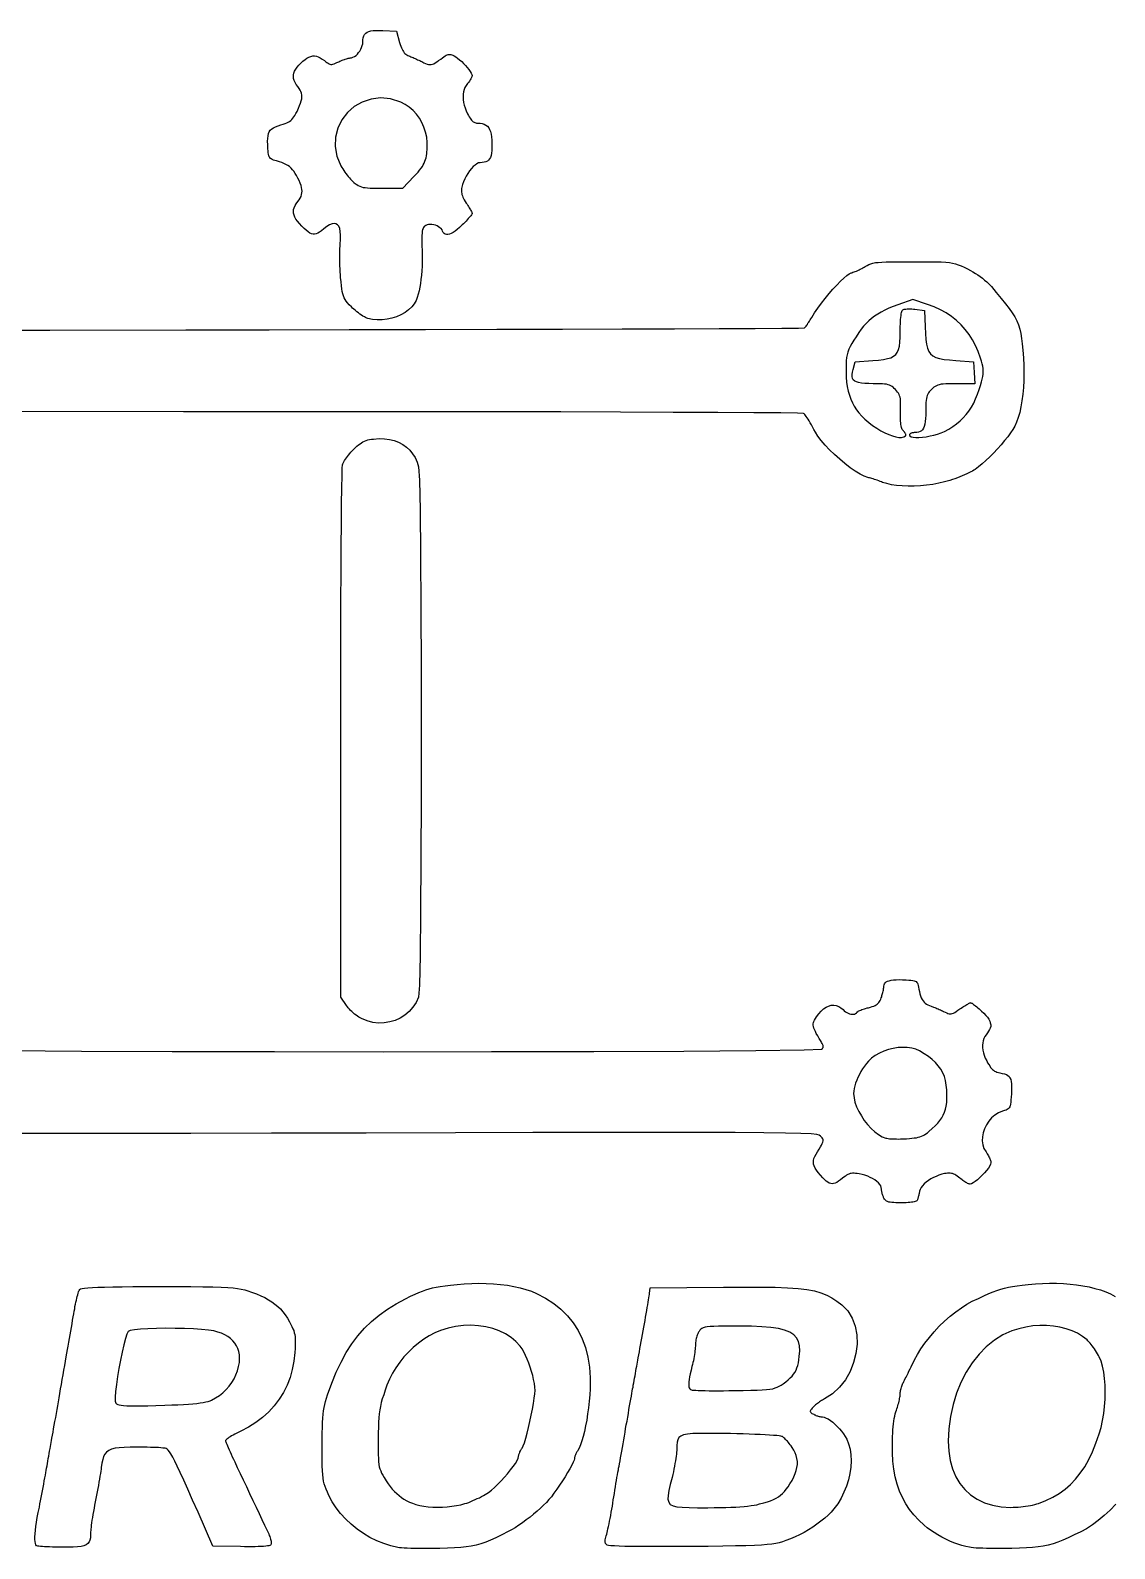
# Model space of a CAD drawing. Header units: millimetres. Extents: x 0.5 to 29.5, y 0.5 to 11.6.
# Drawn here: x 9.4 to 17.31, y 0.53 to 11.6 of the extents above; entities that cross this region are included whole.
import ezdxf

# ---------------------------------------------------------------- set-up
doc = ezdxf.new("R2010")
doc.units = ezdxf.units.MM
doc.layers.add('LOGO_OUTLINE', color=7, linetype='Continuous')

msp = doc.modelspace()

# ---------------------------------------------------------------- linework, layer by layer
at = {"layer": 'LOGO_OUTLINE'}
for points in [[(11.864, 9.504), (11.856, 9.506), (11.847, 9.511), (11.838, 9.516), (11.827, 9.521), (11.817, 9.528), (11.806, 9.535), (11.795, 9.543), (11.784, 9.552), (11.773, 9.561), (11.762, 9.57), (11.752, 9.579), (11.743, 9.588), (11.728, 9.603), (11.716, 9.617), (11.706, 9.629), (11.697, 9.641), (11.69, 9.654), (11.685, 9.667), (11.68, 9.682), (11.676, 9.699), (11.673, 9.719), (11.67, 9.742), (11.668, 9.769), (11.665, 9.802), (11.663, 9.822), (11.662, 9.844), (11.661, 9.866), (11.66, 9.888), (11.659, 9.911), (11.659, 9.933), (11.659, 9.955), (11.659, 9.976), (11.659, 9.995), (11.66, 10.013), (11.661, 10.03), (11.662, 10.044), (11.664, 10.08), (11.664, 10.111), (11.662, 10.137), (11.658, 10.159), (11.651, 10.175), (11.642, 10.187), (11.631, 10.194), (11.618, 10.196), (11.602, 10.193), (11.584, 10.185), (11.564, 10.173), (11.542, 10.156), (11.526, 10.143), (11.511, 10.132), (11.498, 10.124), (11.486, 10.119), (11.475, 10.117), (11.464, 10.117), (11.452, 10.12), (11.44, 10.126), (11.428, 10.134), (11.414, 10.146), (11.398, 10.16), (11.381, 10.177), (11.364, 10.195), (11.35, 10.212), (11.339, 10.227), (11.331, 10.242), (11.325, 10.256), (11.321, 10.27), (11.32, 10.284), (11.322, 10.298), (11.326, 10.311), (11.332, 10.326), (11.341, 10.34), (11.352, 10.355), (11.362, 10.368), (11.37, 10.381), (11.376, 10.393), (11.38, 10.406), (11.383, 10.418), (11.384, 10.431), (11.383, 10.444), (11.38, 10.458), (11.376, 10.473), (11.37, 10.49), (11.362, 10.508), (11.353, 10.527), (11.343, 10.545), (11.333, 10.561), (11.324, 10.576), (11.314, 10.588), (11.303, 10.6), (11.291, 10.61), (11.279, 10.619), (11.266, 10.627), (11.251, 10.634), (11.235, 10.64), (11.218, 10.646), (11.198, 10.652), (11.186, 10.655), (11.175, 10.658), (11.166, 10.662), (11.159, 10.666), (11.153, 10.67), (11.148, 10.676), (11.144, 10.682), (11.141, 10.69), (11.139, 10.7), (11.137, 10.711), (11.136, 10.725), (11.134, 10.741), (11.133, 10.77), (11.132, 10.795), (11.133, 10.816), (11.135, 10.835), (11.139, 10.851), (11.144, 10.864), (11.152, 10.876), (11.162, 10.886), (11.175, 10.894), (11.19, 10.901), (11.208, 10.908), (11.229, 10.914), (11.245, 10.919), (11.26, 10.924), (11.272, 10.929), (11.283, 10.934), (11.293, 10.94), (11.302, 10.946), (11.31, 10.954), (11.317, 10.963), (11.324, 10.973), (11.331, 10.984), (11.339, 10.998), (11.347, 11.013), (11.357, 11.036), (11.366, 11.056), (11.373, 11.074), (11.378, 11.09), (11.381, 11.105), (11.383, 11.119), (11.382, 11.132), (11.38, 11.145), (11.375, 11.157), (11.369, 11.169), (11.362, 11.181), (11.352, 11.194), (11.341, 11.21), (11.332, 11.224), (11.326, 11.238), (11.322, 11.252), (11.32, 11.266), (11.321, 11.28), (11.324, 11.293), (11.329, 11.307), (11.337, 11.321), (11.347, 11.335), (11.359, 11.35), (11.374, 11.365), (11.39, 11.38), (11.405, 11.392), (11.419, 11.402), (11.433, 11.409), (11.447, 11.414), (11.461, 11.417), (11.474, 11.417), (11.488, 11.415), (11.502, 11.411), (11.516, 11.404), (11.531, 11.395), (11.546, 11.383), (11.556, 11.375), (11.565, 11.369), (11.573, 11.364), (11.581, 11.36), (11.587, 11.357), (11.594, 11.356), (11.601, 11.356), (11.609, 11.357), (11.617, 11.36), (11.627, 11.364), (11.638, 11.369), (11.651, 11.375), (11.659, 11.379), (11.667, 11.382), (11.676, 11.386), (11.684, 11.389), (11.692, 11.392), (11.699, 11.395), (11.707, 11.397), (11.714, 11.399), (11.72, 11.401), (11.725, 11.402), (11.73, 11.402), (11.734, 11.403), (11.745, 11.404), (11.755, 11.408), (11.766, 11.414), (11.777, 11.421), (11.787, 11.431), (11.796, 11.442), (11.805, 11.453), (11.812, 11.466), (11.818, 11.479), (11.823, 11.493), (11.826, 11.506), (11.827, 11.519), (11.828, 11.536), (11.83, 11.55), (11.834, 11.563), (11.84, 11.574), (11.848, 11.583), (11.858, 11.59), (11.87, 11.595), (11.885, 11.6), (11.903, 11.602), (11.923, 11.604), (11.947, 11.604), (11.973, 11.603), (12.072, 11.598), (12.095, 11.516), (12.099, 11.502), (12.104, 11.488), (12.108, 11.477), (12.113, 11.466), (12.118, 11.457), (12.123, 11.449), (12.128, 11.441), (12.134, 11.435), (12.141, 11.43), (12.147, 11.425), (12.155, 11.421), (12.163, 11.417), (12.17, 11.415), (12.177, 11.412), (12.185, 11.409), (12.193, 11.405), (12.201, 11.402), (12.209, 11.398), (12.218, 11.394), (12.226, 11.39), (12.235, 11.387), (12.242, 11.383), (12.25, 11.379), (12.257, 11.376), (12.272, 11.368), (12.285, 11.363), (12.296, 11.358), (12.307, 11.355), (12.316, 11.354), (12.325, 11.355), (12.335, 11.357), (12.344, 11.361), (12.355, 11.366), (12.367, 11.374), (12.38, 11.384), (12.395, 11.395), (12.407, 11.404), (12.417, 11.411), (12.427, 11.417), (12.435, 11.422), (12.442, 11.426), (12.449, 11.428), (12.456, 11.429), (12.463, 11.429), (12.469, 11.428), (12.476, 11.426), (12.484, 11.422), (12.492, 11.418), (12.505, 11.411), (12.518, 11.401), (12.533, 11.389), (12.548, 11.376), (12.562, 11.362), (12.576, 11.347), (12.589, 11.333), (12.601, 11.319), (12.611, 11.305), (12.618, 11.293), (12.623, 11.283), (12.624, 11.275), (12.624, 11.272), (12.623, 11.268), (12.622, 11.264), (12.62, 11.26), (12.617, 11.255), (12.614, 11.25), (12.611, 11.244), (12.608, 11.238), (12.604, 11.233), (12.599, 11.227), (12.595, 11.222), (12.59, 11.216), (12.581, 11.203), (12.572, 11.188), (12.566, 11.172), (12.561, 11.155), (12.559, 11.138), (12.558, 11.119), (12.559, 11.099), (12.562, 11.079), (12.566, 11.059), (12.573, 11.038), (12.581, 11.016), (12.591, 10.995), (12.597, 10.983), (12.603, 10.973), (12.609, 10.964), (12.615, 10.956), (12.62, 10.949), (12.626, 10.943), (12.632, 10.938), (12.638, 10.934), (12.644, 10.931), (12.65, 10.929), (12.657, 10.928), (12.664, 10.928), (12.682, 10.927), (12.698, 10.924), (12.713, 10.92), (12.725, 10.913), (12.736, 10.905), (12.745, 10.894), (12.752, 10.881), (12.758, 10.866), (12.762, 10.848), (12.765, 10.827), (12.767, 10.803), (12.768, 10.776), (12.768, 10.75), (12.767, 10.728), (12.765, 10.708), (12.762, 10.692), (12.757, 10.678), (12.752, 10.667), (12.744, 10.658), (12.736, 10.651), (12.725, 10.645), (12.713, 10.642), (12.698, 10.64), (12.682, 10.639), (12.671, 10.637), (12.659, 10.631), (12.646, 10.622), (12.632, 10.61), (12.619, 10.596), (12.606, 10.579), (12.593, 10.561), (12.581, 10.541), (12.571, 10.521), (12.562, 10.5), (12.554, 10.48), (12.549, 10.46), (12.547, 10.45), (12.546, 10.441), (12.546, 10.432), (12.547, 10.423), (12.548, 10.415), (12.55, 10.406), (12.553, 10.397), (12.557, 10.387), (12.561, 10.378), (12.567, 10.367), (12.574, 10.356), (12.581, 10.345), (12.587, 10.336), (12.593, 10.327), (12.598, 10.319), (12.603, 10.311), (12.608, 10.303), (12.612, 10.296), (12.615, 10.29), (12.619, 10.284), (12.621, 10.279), (12.623, 10.274), (12.624, 10.271), (12.624, 10.269), (12.624, 10.266), (12.622, 10.263), (12.619, 10.258), (12.614, 10.252), (12.609, 10.246), (12.603, 10.239), (12.596, 10.231), (12.588, 10.222), (12.58, 10.213), (12.571, 10.204), (12.562, 10.194), (12.552, 10.185), (12.533, 10.167), (12.516, 10.152), (12.5, 10.14), (12.485, 10.13), (12.471, 10.122), (12.459, 10.117), (12.447, 10.115), (12.437, 10.115), (12.428, 10.117), (12.421, 10.122), (12.414, 10.13), (12.409, 10.14), (12.405, 10.149), (12.398, 10.158), (12.389, 10.165), (12.379, 10.172), (12.368, 10.178), (12.356, 10.183), (12.344, 10.186), (12.331, 10.188), (12.319, 10.189), (12.307, 10.188), (12.296, 10.185), (12.286, 10.181), (12.279, 10.177), (12.274, 10.173), (12.269, 10.167), (12.266, 10.16), (12.263, 10.151), (12.26, 10.139), (12.259, 10.125), (12.258, 10.108), (12.257, 10.087), (12.257, 10.062), (12.258, 10.033), (12.259, 9.999), (12.259, 9.959), (12.259, 9.92), (12.259, 9.884), (12.257, 9.85), (12.255, 9.818), (12.251, 9.787), (12.247, 9.758), (12.243, 9.731), (12.237, 9.705), (12.231, 9.68), (12.223, 9.657), (12.215, 9.635), (12.202, 9.61), (12.184, 9.587), (12.161, 9.566), (12.135, 9.547), (12.105, 9.53), (12.073, 9.516), (12.039, 9.505), (12.004, 9.497), (11.968, 9.493), (11.932, 9.493), (11.898, 9.496), (11.864, 9.504)], [(12.2, 10.539), (12.216, 10.556), (12.23, 10.571), (12.241, 10.585), (12.252, 10.599), (12.261, 10.612), (12.268, 10.624), (12.275, 10.636), (12.28, 10.649), (12.284, 10.662), (12.288, 10.675), (12.291, 10.689), (12.293, 10.705), (12.297, 10.746), (12.297, 10.786), (12.293, 10.825), (12.285, 10.862), (12.273, 10.898), (12.258, 10.932), (12.24, 10.964), (12.219, 10.993), (12.194, 11.019), (12.166, 11.043), (12.136, 11.063), (12.103, 11.08), (12.028, 11.104), (11.956, 11.111), (11.887, 11.103), (11.822, 11.081), (11.764, 11.048), (11.714, 11.004), (11.673, 10.951), (11.644, 10.891), (11.627, 10.826), (11.624, 10.758), (11.637, 10.687), (11.667, 10.616), (11.673, 10.605), (11.68, 10.594), (11.688, 10.583), (11.696, 10.571), (11.704, 10.56), (11.713, 10.549), (11.721, 10.538), (11.73, 10.528), (11.738, 10.518), (11.746, 10.51), (11.754, 10.502), (11.761, 10.495), (11.773, 10.486), (11.783, 10.479), (11.793, 10.472), (11.804, 10.467), (11.816, 10.463), (11.829, 10.459), (11.844, 10.457), (11.861, 10.455), (11.881, 10.454), (11.905, 10.453), (11.933, 10.453), (11.965, 10.452), (12.118, 10.452), (12.2, 10.539)], [(15.785, 8.647), (15.787, 8.649), (15.787, 8.651), (15.787, 8.653), (15.787, 8.656), (15.787, 8.659), (15.785, 8.662), (15.784, 8.666), (15.782, 8.669), (15.78, 8.673), (15.777, 8.676), (15.774, 8.68), (15.771, 8.683), (15.766, 8.688), (15.762, 8.694), (15.759, 8.701), (15.756, 8.709), (15.754, 8.719), (15.752, 8.729), (15.751, 8.741), (15.75, 8.755), (15.749, 8.77), (15.749, 8.786), (15.749, 8.805), (15.749, 8.825), (15.75, 8.849), (15.75, 8.87), (15.75, 8.888), (15.749, 8.903), (15.748, 8.917), (15.746, 8.929), (15.743, 8.939), (15.739, 8.949), (15.734, 8.958), (15.728, 8.966), (15.721, 8.975), (15.713, 8.984), (15.704, 8.993), (15.696, 9.001), (15.688, 9.007), (15.679, 9.012), (15.67, 9.017), (15.659, 9.02), (15.647, 9.023), (15.633, 9.025), (15.617, 9.026), (15.598, 9.027), (15.576, 9.027), (15.551, 9.027), (15.517, 9.028), (15.488, 9.029), (15.464, 9.031), (15.443, 9.035), (15.427, 9.04), (15.415, 9.047), (15.405, 9.056), (15.399, 9.066), (15.397, 9.079), (15.396, 9.094), (15.399, 9.112), (15.403, 9.132), (15.418, 9.188), (15.547, 9.197), (15.589, 9.2), (15.624, 9.204), (15.654, 9.21), (15.679, 9.217), (15.699, 9.227), (15.715, 9.24), (15.726, 9.256), (15.735, 9.276), (15.741, 9.301), (15.744, 9.331), (15.746, 9.367), (15.747, 9.408), (15.747, 9.427), (15.747, 9.445), (15.748, 9.463), (15.749, 9.48), (15.75, 9.496), (15.752, 9.511), (15.753, 9.524), (15.755, 9.536), (15.757, 9.546), (15.759, 9.554), (15.762, 9.56), (15.764, 9.564), (15.767, 9.566), (15.771, 9.568), (15.776, 9.57), (15.782, 9.571), (15.789, 9.572), (15.797, 9.573), (15.805, 9.574), (15.814, 9.574), (15.824, 9.574), (15.833, 9.573), (15.843, 9.572), (15.853, 9.571), (15.925, 9.562), (15.929, 9.443), (15.931, 9.393), (15.934, 9.35), (15.939, 9.315), (15.946, 9.286), (15.955, 9.262), (15.968, 9.244), (15.986, 9.23), (16.007, 9.219), (16.034, 9.211), (16.067, 9.205), (16.107, 9.201), (16.154, 9.197), (16.281, 9.188), (16.286, 9.108), (16.291, 9.027), (16.154, 9.027), (16.125, 9.027), (16.101, 9.027), (16.079, 9.026), (16.061, 9.025), (16.046, 9.023), (16.032, 9.02), (16.021, 9.017), (16.011, 9.013), (16.001, 9.008), (15.993, 9.002), (15.984, 8.994), (15.975, 8.985), (15.967, 8.977), (15.959, 8.968), (15.953, 8.96), (15.948, 8.951), (15.944, 8.941), (15.941, 8.931), (15.938, 8.919), (15.936, 8.905), (15.935, 8.89), (15.934, 8.872), (15.933, 8.851), (15.933, 8.828), (15.933, 8.798), (15.932, 8.773), (15.93, 8.751), (15.927, 8.732), (15.923, 8.716), (15.917, 8.703), (15.91, 8.692), (15.902, 8.684), (15.893, 8.678), (15.881, 8.674), (15.868, 8.672), (15.854, 8.671), (15.848, 8.671), (15.843, 8.67), (15.838, 8.669), (15.834, 8.668), (15.83, 8.667), (15.826, 8.666), (15.823, 8.664), (15.82, 8.662), (15.818, 8.66), (15.816, 8.658), (15.815, 8.656), (15.814, 8.654), (15.818, 8.646), (15.827, 8.641), (15.842, 8.637), (15.861, 8.635), (15.884, 8.635), (15.91, 8.637), (15.937, 8.641), (15.965, 8.646), (15.993, 8.652), (16.02, 8.66), (16.046, 8.669), (16.069, 8.679), (16.101, 8.697), (16.131, 8.715), (16.158, 8.735), (16.184, 8.756), (16.207, 8.778), (16.229, 8.802), (16.248, 8.828), (16.266, 8.856), (16.283, 8.885), (16.297, 8.916), (16.311, 8.95), (16.323, 8.986), (16.332, 9.015), (16.339, 9.04), (16.345, 9.061), (16.349, 9.08), (16.352, 9.096), (16.353, 9.111), (16.353, 9.125), (16.352, 9.139), (16.349, 9.155), (16.344, 9.172), (16.339, 9.191), (16.332, 9.214), (16.316, 9.261), (16.297, 9.306), (16.275, 9.348), (16.25, 9.387), (16.222, 9.423), (16.191, 9.457), (16.158, 9.489), (16.121, 9.517), (16.082, 9.543), (16.04, 9.567), (15.995, 9.587), (15.947, 9.605), (15.84, 9.641), (15.73, 9.602), (15.696, 9.59), (15.665, 9.577), (15.635, 9.564), (15.608, 9.55), (15.583, 9.535), (15.56, 9.519), (15.538, 9.503), (15.517, 9.485), (15.498, 9.466), (15.48, 9.446), (15.462, 9.424), (15.446, 9.4), (15.426, 9.37), (15.409, 9.344), (15.394, 9.32), (15.383, 9.298), (15.373, 9.278), (15.366, 9.258), (15.36, 9.238), (15.356, 9.218), (15.354, 9.195), (15.353, 9.171), (15.352, 9.143), (15.352, 9.112), (15.353, 9.074), (15.356, 9.039), (15.361, 9.006), (15.368, 8.974), (15.376, 8.944), (15.386, 8.915), (15.398, 8.888), (15.412, 8.863), (15.428, 8.838), (15.446, 8.814), (15.466, 8.791), (15.489, 8.769), (15.517, 8.745), (15.546, 8.722), (15.576, 8.702), (15.605, 8.684), (15.635, 8.668), (15.663, 8.656), (15.69, 8.646), (15.715, 8.639), (15.738, 8.635), (15.757, 8.636), (15.773, 8.64), (15.785, 8.647)], [(11.818, 4.398), (11.808, 4.403), (11.798, 4.409), (11.788, 4.416), (11.777, 4.423), (11.767, 4.431), (11.757, 4.44), (11.747, 4.449), (11.738, 4.457), (11.729, 4.467), (11.721, 4.475), (11.714, 4.484), (11.707, 4.493), (11.666, 4.554), (11.666, 6.472), (11.666, 6.732), (11.666, 6.982), (11.667, 7.221), (11.667, 7.445), (11.668, 7.652), (11.669, 7.84), (11.671, 8.007), (11.672, 8.15), (11.673, 8.267), (11.675, 8.355), (11.677, 8.412), (11.678, 8.435), (11.681, 8.442), (11.684, 8.449), (11.688, 8.458), (11.694, 8.467), (11.7, 8.477), (11.707, 8.487), (11.715, 8.497), (11.723, 8.507), (11.731, 8.518), (11.74, 8.528), (11.749, 8.538), (11.759, 8.548), (11.772, 8.56), (11.784, 8.572), (11.795, 8.581), (11.807, 8.59), (11.817, 8.597), (11.828, 8.604), (11.839, 8.609), (11.851, 8.613), (11.863, 8.617), (11.876, 8.62), (11.889, 8.622), (11.904, 8.624), (11.945, 8.627), (11.984, 8.626), (12.021, 8.621), (12.056, 8.612), (12.088, 8.6), (12.118, 8.584), (12.145, 8.565), (12.169, 8.542), (12.19, 8.517), (12.208, 8.488), (12.222, 8.456), (12.233, 8.422), (12.239, 8.325), (12.244, 8.104), (12.248, 7.783), (12.251, 7.388), (12.252, 6.943), (12.253, 6.474), (12.253, 6.006), (12.251, 5.564), (12.248, 5.173), (12.244, 4.857), (12.239, 4.642), (12.233, 4.554), (12.215, 4.515), (12.192, 4.48), (12.165, 4.449), (12.133, 4.423), (12.099, 4.401), (12.062, 4.384), (12.023, 4.373), (11.982, 4.366), (11.941, 4.365), (11.899, 4.37), (11.858, 4.381), (11.818, 4.398)], [(15.956, 3.574), (15.98, 3.595), (16.002, 3.615), (16.021, 3.635), (16.037, 3.654), (16.05, 3.674), (16.061, 3.694), (16.07, 3.715), (16.077, 3.736), (16.082, 3.76), (16.086, 3.785), (16.087, 3.812), (16.088, 3.842), (16.087, 3.878), (16.083, 3.913), (16.077, 3.945), (16.069, 3.975), (16.057, 4.003), (16.043, 4.029), (16.025, 4.054), (16.005, 4.077), (15.981, 4.099), (15.954, 4.121), (15.923, 4.141), (15.888, 4.162), (15.861, 4.174), (15.831, 4.182), (15.799, 4.187), (15.765, 4.188), (15.731, 4.186), (15.696, 4.18), (15.661, 4.172), (15.627, 4.16), (15.595, 4.146), (15.565, 4.128), (15.538, 4.108), (15.515, 4.086), (15.5, 4.069), (15.486, 4.051), (15.473, 4.032), (15.461, 4.011), (15.449, 3.99), (15.439, 3.969), (15.43, 3.948), (15.422, 3.927), (15.416, 3.907), (15.411, 3.887), (15.408, 3.869), (15.407, 3.852), (15.41, 3.821), (15.417, 3.789), (15.429, 3.755), (15.445, 3.721), (15.464, 3.688), (15.485, 3.655), (15.509, 3.625), (15.535, 3.597), (15.562, 3.572), (15.589, 3.552), (15.616, 3.536), (15.643, 3.526), (15.65, 3.525), (15.659, 3.523), (15.669, 3.522), (15.68, 3.521), (15.693, 3.52), (15.706, 3.52), (15.72, 3.52), (15.734, 3.519), (15.749, 3.52), (15.764, 3.52), (15.78, 3.521), (15.794, 3.521), (15.815, 3.523), (15.833, 3.525), (15.849, 3.527), (15.865, 3.529), (15.878, 3.532), (15.891, 3.536), (15.903, 3.54), (15.914, 3.545), (15.924, 3.551), (15.935, 3.558), (15.945, 3.565), (15.956, 3.574)], [(9.446, 0.554), (9.441, 0.561), (9.438, 0.571), (9.436, 0.584), (9.435, 0.6), (9.435, 0.619), (9.436, 0.641), (9.439, 0.666), (9.442, 0.695), (9.447, 0.726), (9.452, 0.759), (9.459, 0.796), (9.467, 0.835), (9.471, 0.858), (9.476, 0.881), (9.481, 0.905), (9.485, 0.93), (9.49, 0.954), (9.495, 0.979), (9.499, 1.003), (9.503, 1.026), (9.507, 1.048), (9.511, 1.068), (9.514, 1.087), (9.517, 1.103), (9.52, 1.119), (9.523, 1.136), (9.526, 1.153), (9.529, 1.171), (9.532, 1.19), (9.535, 1.208), (9.539, 1.227), (9.542, 1.244), (9.545, 1.262), (9.548, 1.278), (9.551, 1.293), (9.553, 1.307), (9.556, 1.321), (9.559, 1.339), (9.563, 1.359), (9.567, 1.381), (9.571, 1.406), (9.576, 1.432), (9.581, 1.46), (9.586, 1.488), (9.591, 1.517), (9.596, 1.546), (9.601, 1.575), (9.606, 1.604), (9.611, 1.633), (9.616, 1.664), (9.622, 1.697), (9.628, 1.73), (9.634, 1.765), (9.64, 1.8), (9.646, 1.834), (9.652, 1.868), (9.658, 1.9), (9.663, 1.931), (9.668, 1.959), (9.673, 1.985), (9.677, 2.01), (9.682, 2.037), (9.687, 2.064), (9.692, 2.091), (9.696, 2.119), (9.701, 2.146), (9.706, 2.173), (9.71, 2.198), (9.714, 2.222), (9.718, 2.244), (9.722, 2.265), (9.725, 2.282), (9.727, 2.298), (9.73, 2.314), (9.734, 2.33), (9.737, 2.345), (9.74, 2.359), (9.743, 2.372), (9.747, 2.384), (9.75, 2.395), (9.753, 2.405), (9.756, 2.412), (9.759, 2.418), (9.761, 2.422), (9.767, 2.426), (9.779, 2.429), (9.797, 2.432), (9.821, 2.435), (9.854, 2.437), (9.894, 2.439), (9.943, 2.44), (10.002, 2.441), (10.07, 2.442), (10.149, 2.443), (10.239, 2.443), (10.34, 2.443), (10.466, 2.443), (10.572, 2.443), (10.66, 2.442), (10.733, 2.441), (10.793, 2.44), (10.841, 2.437), (10.88, 2.434), (10.913, 2.43), (10.94, 2.425), (10.965, 2.419), (10.989, 2.412), (11.015, 2.403), (11.05, 2.39), (11.082, 2.377), (11.111, 2.363), (11.138, 2.348), (11.163, 2.333), (11.186, 2.316), (11.207, 2.298), (11.226, 2.28), (11.244, 2.259), (11.261, 2.237), (11.277, 2.213), (11.292, 2.187), (11.302, 2.168), (11.31, 2.152), (11.317, 2.136), (11.323, 2.122), (11.327, 2.107), (11.33, 2.093), (11.332, 2.077), (11.334, 2.059), (11.334, 2.04), (11.333, 2.018), (11.332, 1.992), (11.331, 1.962), (11.324, 1.9), (11.312, 1.839), (11.296, 1.781), (11.274, 1.725), (11.247, 1.672), (11.216, 1.622), (11.18, 1.574), (11.14, 1.53), (11.095, 1.489), (11.046, 1.452), (10.993, 1.419), (10.936, 1.389), (10.922, 1.382), (10.907, 1.375), (10.894, 1.368), (10.881, 1.361), (10.869, 1.354), (10.858, 1.348), (10.849, 1.342), (10.841, 1.336), (10.835, 1.331), (10.83, 1.327), (10.827, 1.324), (10.826, 1.321), (10.826, 1.317), (10.828, 1.312), (10.831, 1.304), (10.835, 1.294), (10.84, 1.282), (10.845, 1.269), (10.851, 1.254), (10.858, 1.238), (10.866, 1.221), (10.874, 1.203), (10.883, 1.185), (10.892, 1.166), (10.911, 1.125), (10.932, 1.081), (10.954, 1.034), (10.977, 0.985), (11.001, 0.934), (11.025, 0.884), (11.048, 0.835), (11.07, 0.788), (11.091, 0.744), (11.11, 0.704), (11.126, 0.669), (11.14, 0.64), (11.144, 0.629), (11.148, 0.62), (11.152, 0.611), (11.154, 0.602), (11.156, 0.594), (11.158, 0.587), (11.159, 0.581), (11.159, 0.575), (11.159, 0.57), (11.158, 0.565), (11.156, 0.561), (11.153, 0.558), (11.149, 0.556), (11.142, 0.554), (11.132, 0.552), (11.118, 0.551), (11.102, 0.549), (11.084, 0.548), (11.063, 0.547), (11.041, 0.546), (11.017, 0.546), (10.991, 0.546), (10.964, 0.546), (10.935, 0.547), (10.733, 0.551), (10.625, 0.798), (10.585, 0.887), (10.55, 0.965), (10.521, 1.031), (10.495, 1.087), (10.473, 1.133), (10.455, 1.17), (10.44, 1.2), (10.427, 1.223), (10.416, 1.239), (10.407, 1.251), (10.399, 1.258), (10.392, 1.262), (10.386, 1.264), (10.378, 1.265), (10.367, 1.266), (10.353, 1.268), (10.337, 1.269), (10.318, 1.27), (10.298, 1.27), (10.277, 1.271), (10.254, 1.272), (10.23, 1.272), (10.205, 1.273), (10.18, 1.273), (10.129, 1.272), (10.086, 1.271), (10.049, 1.268), (10.019, 1.264), (9.994, 1.257), (9.974, 1.249), (9.958, 1.237), (9.945, 1.222), (9.936, 1.204), (9.929, 1.182), (9.923, 1.156), (9.919, 1.125), (9.917, 1.113), (9.915, 1.098), (9.912, 1.08), (9.909, 1.061), (9.906, 1.04), (9.902, 1.018), (9.898, 0.994), (9.893, 0.971), (9.889, 0.946), (9.884, 0.922), (9.88, 0.898), (9.875, 0.874), (9.87, 0.85), (9.866, 0.827), (9.862, 0.804), (9.858, 0.782), (9.854, 0.76), (9.851, 0.74), (9.848, 0.721), (9.846, 0.704), (9.844, 0.688), (9.843, 0.675), (9.842, 0.664), (9.841, 0.656), (9.841, 0.632), (9.839, 0.612), (9.836, 0.595), (9.83, 0.581), (9.821, 0.57), (9.809, 0.561), (9.792, 0.554), (9.772, 0.549), (9.746, 0.546), (9.714, 0.544), (9.676, 0.543), (9.632, 0.543), (9.608, 0.543), (9.585, 0.543), (9.563, 0.544), (9.542, 0.545), (9.523, 0.545), (9.505, 0.546), (9.489, 0.547), (9.475, 0.549), (9.464, 0.55), (9.455, 0.551), (9.449, 0.553), (9.446, 0.554)], [(12.081, 0.541), (12.03, 0.552), (11.979, 0.569), (11.929, 0.589), (11.879, 0.614), (11.831, 0.643), (11.785, 0.675), (11.742, 0.71), (11.702, 0.748), (11.665, 0.788), (11.632, 0.831), (11.603, 0.875), (11.579, 0.92), (11.568, 0.944), (11.559, 0.965), (11.552, 0.985), (11.545, 1.005), (11.541, 1.025), (11.537, 1.047), (11.534, 1.072), (11.532, 1.101), (11.531, 1.136), (11.531, 1.176), (11.53, 1.224), (11.53, 1.281), (11.531, 1.333), (11.531, 1.378), (11.532, 1.417), (11.533, 1.453), (11.535, 1.484), (11.538, 1.512), (11.541, 1.537), (11.545, 1.561), (11.549, 1.584), (11.555, 1.606), (11.562, 1.63), (11.57, 1.654), (11.6, 1.74), (11.632, 1.819), (11.668, 1.893), (11.706, 1.962), (11.747, 2.026), (11.791, 2.085), (11.839, 2.139), (11.891, 2.19), (11.946, 2.236), (12.006, 2.279), (12.07, 2.318), (12.138, 2.355), (12.175, 2.373), (12.208, 2.388), (12.236, 2.401), (12.262, 2.411), (12.286, 2.42), (12.31, 2.428), (12.335, 2.434), (12.362, 2.439), (12.392, 2.444), (12.427, 2.449), (12.467, 2.454), (12.514, 2.459), (12.567, 2.464), (12.621, 2.467), (12.674, 2.468), (12.727, 2.467), (12.78, 2.464), (12.831, 2.459), (12.881, 2.453), (12.929, 2.444), (12.974, 2.434), (13.017, 2.422), (13.057, 2.409), (13.093, 2.393), (13.159, 2.36), (13.219, 2.321), (13.272, 2.278), (13.32, 2.231), (13.362, 2.179), (13.398, 2.123), (13.428, 2.063), (13.451, 1.998), (13.469, 1.929), (13.481, 1.856), (13.486, 1.779), (13.485, 1.698), (13.483, 1.653), (13.478, 1.607), (13.473, 1.56), (13.467, 1.515), (13.46, 1.47), (13.452, 1.427), (13.443, 1.387), (13.434, 1.35), (13.425, 1.318), (13.415, 1.289), (13.405, 1.266), (13.396, 1.249), (13.392, 1.244), (13.389, 1.239), (13.386, 1.234), (13.383, 1.228), (13.381, 1.223), (13.378, 1.217), (13.376, 1.211), (13.374, 1.206), (13.373, 1.201), (13.372, 1.196), (13.371, 1.192), (13.371, 1.188), (13.369, 1.178), (13.362, 1.162), (13.351, 1.14), (13.337, 1.115), (13.321, 1.087), (13.303, 1.057), (13.283, 1.026), (13.262, 0.995), (13.242, 0.965), (13.221, 0.937), (13.202, 0.911), (13.184, 0.89), (13.167, 0.87), (13.146, 0.849), (13.124, 0.828), (13.099, 0.806), (13.073, 0.784), (13.047, 0.762), (13.019, 0.742), (12.992, 0.721), (12.964, 0.703), (12.937, 0.685), (12.912, 0.67), (12.887, 0.657), (12.84, 0.633), (12.797, 0.612), (12.759, 0.595), (12.723, 0.58), (12.688, 0.568), (12.654, 0.559), (12.618, 0.551), (12.581, 0.545), (12.541, 0.541), (12.496, 0.538), (12.445, 0.536), (12.388, 0.534), (12.356, 0.533), (12.324, 0.533), (12.293, 0.533), (12.262, 0.533), (12.232, 0.533), (12.203, 0.534), (12.176, 0.534), (12.151, 0.535), (12.129, 0.537), (12.11, 0.538), (12.094, 0.539), (12.081, 0.541)], [(13.61, 0.558), (13.605, 0.562), (13.601, 0.565), (13.598, 0.569), (13.596, 0.573), (13.594, 0.578), (13.594, 0.584), (13.594, 0.59), (13.595, 0.597), (13.596, 0.606), (13.599, 0.616), (13.602, 0.627), (13.606, 0.639), (13.609, 0.65), (13.612, 0.662), (13.615, 0.677), (13.619, 0.694), (13.623, 0.713), (13.627, 0.732), (13.631, 0.753), (13.635, 0.775), (13.639, 0.798), (13.643, 0.82), (13.647, 0.843), (13.651, 0.865), (13.654, 0.888), (13.658, 0.911), (13.662, 0.935), (13.666, 0.959), (13.67, 0.983), (13.673, 1.007), (13.677, 1.029), (13.681, 1.051), (13.684, 1.071), (13.688, 1.089), (13.691, 1.106), (13.693, 1.12), (13.696, 1.134), (13.699, 1.152), (13.703, 1.172), (13.707, 1.194), (13.711, 1.218), (13.716, 1.243), (13.72, 1.27), (13.725, 1.297), (13.73, 1.325), (13.735, 1.353), (13.74, 1.381), (13.744, 1.408), (13.749, 1.436), (13.754, 1.463), (13.759, 1.492), (13.764, 1.519), (13.768, 1.547), (13.773, 1.574), (13.778, 1.599), (13.782, 1.623), (13.786, 1.645), (13.789, 1.665), (13.792, 1.682), (13.795, 1.697), (13.798, 1.71), (13.8, 1.725), (13.803, 1.741), (13.806, 1.758), (13.809, 1.775), (13.813, 1.793), (13.816, 1.81), (13.819, 1.828), (13.822, 1.845), (13.825, 1.862), (13.828, 1.877), (13.83, 1.892), (13.833, 1.907), (13.836, 1.925), (13.84, 1.946), (13.844, 1.968), (13.848, 1.991), (13.853, 2.016), (13.857, 2.042), (13.862, 2.068), (13.867, 2.095), (13.872, 2.121), (13.876, 2.147), (13.881, 2.172), (13.886, 2.196), (13.89, 2.221), (13.894, 2.244), (13.898, 2.268), (13.902, 2.29), (13.906, 2.31), (13.909, 2.329), (13.912, 2.347), (13.914, 2.362), (13.916, 2.375), (13.917, 2.385), (13.918, 2.393), (13.923, 2.435), (14.457, 2.44), (14.602, 2.44), (14.727, 2.44), (14.834, 2.439), (14.925, 2.435), (15.002, 2.43), (15.067, 2.422), (15.122, 2.412), (15.169, 2.399), (15.211, 2.382), (15.249, 2.362), (15.285, 2.338), (15.322, 2.31), (15.365, 2.266), (15.397, 2.214), (15.419, 2.155), (15.43, 2.091), (15.432, 2.024), (15.424, 1.956), (15.407, 1.889), (15.381, 1.824), (15.347, 1.763), (15.304, 1.709), (15.253, 1.662), (15.195, 1.625), (15.188, 1.621), (15.18, 1.616), (15.173, 1.612), (15.165, 1.607), (15.158, 1.602), (15.15, 1.596), (15.143, 1.591), (15.136, 1.585), (15.129, 1.58), (15.123, 1.574), (15.118, 1.569), (15.113, 1.564), (15.106, 1.556), (15.101, 1.55), (15.096, 1.544), (15.093, 1.54), (15.091, 1.536), (15.091, 1.532), (15.092, 1.529), (15.094, 1.526), (15.097, 1.523), (15.102, 1.519), (15.109, 1.516), (15.116, 1.512), (15.121, 1.509), (15.126, 1.507), (15.132, 1.504), (15.138, 1.502), (15.144, 1.5), (15.149, 1.498), (15.155, 1.497), (15.161, 1.495), (15.167, 1.494), (15.172, 1.493), (15.177, 1.493), (15.181, 1.493), (15.193, 1.491), (15.207, 1.485), (15.222, 1.478), (15.238, 1.467), (15.255, 1.454), (15.271, 1.44), (15.288, 1.424), (15.304, 1.406), (15.319, 1.388), (15.334, 1.369), (15.346, 1.35), (15.357, 1.331), (15.371, 1.296), (15.381, 1.258), (15.387, 1.216), (15.389, 1.173), (15.386, 1.127), (15.379, 1.081), (15.369, 1.035), (15.355, 0.989), (15.337, 0.944), (15.316, 0.901), (15.291, 0.86), (15.264, 0.823), (15.243, 0.799), (15.221, 0.776), (15.196, 0.754), (15.169, 0.732), (15.14, 0.71), (15.11, 0.689), (15.079, 0.67), (15.047, 0.651), (15.013, 0.634), (14.98, 0.618), (14.946, 0.603), (14.912, 0.591), (14.888, 0.583), (14.864, 0.576), (14.839, 0.57), (14.81, 0.565), (14.776, 0.562), (14.734, 0.558), (14.683, 0.556), (14.621, 0.554), (14.545, 0.552), (14.454, 0.551), (14.346, 0.549), (14.219, 0.548), (14.135, 0.547), (14.054, 0.547), (13.979, 0.547), (13.91, 0.547), (13.846, 0.548), (13.79, 0.548), (13.739, 0.549), (13.697, 0.551), (13.662, 0.552), (13.636, 0.554), (13.618, 0.556), (13.61, 0.558)], [(10.724, 1.615), (10.753, 1.631), (10.78, 1.649), (10.806, 1.669), (10.829, 1.692), (10.851, 1.717), (10.87, 1.743), (10.887, 1.771), (10.901, 1.8), (10.912, 1.83), (10.921, 1.86), (10.926, 1.89), (10.928, 1.921), (10.926, 1.945), (10.922, 1.969), (10.915, 1.991), (10.905, 2.011), (10.893, 2.031), (10.878, 2.048), (10.861, 2.065), (10.842, 2.079), (10.82, 2.092), (10.796, 2.103), (10.769, 2.112), (10.741, 2.12), (10.702, 2.126), (10.651, 2.131), (10.592, 2.135), (10.526, 2.137), (10.458, 2.138), (10.388, 2.139), (10.321, 2.138), (10.259, 2.135), (10.205, 2.132), (10.161, 2.127), (10.13, 2.122), (10.115, 2.115), (10.106, 2.097), (10.095, 2.064), (10.083, 2.019), (10.071, 1.966), (10.059, 1.908), (10.048, 1.847), (10.038, 1.787), (10.029, 1.729), (10.023, 1.679), (10.02, 1.637), (10.02, 1.608), (10.024, 1.594), (10.03, 1.589), (10.039, 1.584), (10.049, 1.581), (10.064, 1.578), (10.082, 1.576), (10.105, 1.574), (10.133, 1.574), (10.168, 1.573), (10.209, 1.574), (10.258, 1.575), (10.316, 1.576), (10.383, 1.579), (10.433, 1.58), (10.478, 1.582), (10.519, 1.584), (10.555, 1.586), (10.587, 1.589), (10.616, 1.592), (10.641, 1.595), (10.663, 1.598), (10.682, 1.602), (10.698, 1.606), (10.712, 1.61), (10.724, 1.615)], [(12.572, 0.861), (12.586, 0.865), (12.6, 0.87), (12.615, 0.876), (12.63, 0.883), (12.646, 0.89), (12.661, 0.897), (12.677, 0.904), (12.692, 0.912), (12.706, 0.92), (12.72, 0.928), (12.732, 0.935), (12.743, 0.943), (12.765, 0.959), (12.788, 0.979), (12.812, 1.002), (12.836, 1.026), (12.86, 1.053), (12.883, 1.079), (12.905, 1.106), (12.924, 1.131), (12.94, 1.154), (12.952, 1.175), (12.96, 1.192), (12.963, 1.205), (12.963, 1.209), (12.964, 1.213), (12.965, 1.218), (12.967, 1.223), (12.969, 1.228), (12.971, 1.234), (12.973, 1.239), (12.976, 1.245), (12.979, 1.251), (12.982, 1.256), (12.985, 1.261), (12.988, 1.266), (12.996, 1.281), (13.005, 1.305), (13.015, 1.337), (13.025, 1.374), (13.035, 1.416), (13.046, 1.46), (13.055, 1.505), (13.064, 1.549), (13.072, 1.591), (13.077, 1.629), (13.081, 1.661), (13.083, 1.686), (13.081, 1.71), (13.078, 1.736), (13.073, 1.765), (13.066, 1.795), (13.058, 1.825), (13.048, 1.856), (13.038, 1.886), (13.026, 1.915), (13.014, 1.942), (13.001, 1.968), (12.988, 1.99), (12.975, 2.009), (12.944, 2.043), (12.908, 2.073), (12.867, 2.099), (12.822, 2.12), (12.774, 2.138), (12.723, 2.15), (12.67, 2.158), (12.615, 2.161), (12.56, 2.159), (12.504, 2.152), (12.449, 2.14), (12.394, 2.123), (12.352, 2.105), (12.311, 2.084), (12.271, 2.059), (12.232, 2.031), (12.195, 2), (12.159, 1.966), (12.126, 1.93), (12.096, 1.892), (12.068, 1.852), (12.043, 1.811), (12.021, 1.768), (12.003, 1.725), (11.99, 1.688), (11.979, 1.655), (11.969, 1.625), (11.961, 1.597), (11.955, 1.57), (11.95, 1.544), (11.946, 1.516), (11.943, 1.486), (11.941, 1.454), (11.94, 1.418), (11.939, 1.378), (11.938, 1.332), (11.938, 1.288), (11.938, 1.25), (11.939, 1.218), (11.94, 1.19), (11.942, 1.167), (11.944, 1.147), (11.947, 1.13), (11.952, 1.114), (11.957, 1.099), (11.964, 1.084), (11.973, 1.069), (11.982, 1.052), (11.997, 1.028), (12.012, 1.006), (12.027, 0.986), (12.042, 0.967), (12.058, 0.949), (12.074, 0.934), (12.091, 0.919), (12.109, 0.906), (12.127, 0.894), (12.147, 0.882), (12.167, 0.872), (12.189, 0.863), (12.214, 0.855), (12.242, 0.847), (12.272, 0.842), (12.304, 0.838), (12.337, 0.835), (12.372, 0.834), (12.407, 0.835), (12.441, 0.837), (12.476, 0.841), (12.509, 0.846), (12.542, 0.852), (12.572, 0.861)], [(14.893, 1.735), (14.912, 1.75), (14.929, 1.763), (14.945, 1.777), (14.958, 1.79), (14.969, 1.804), (14.979, 1.818), (14.987, 1.834), (14.994, 1.85), (15, 1.868), (15.004, 1.888), (15.008, 1.909), (15.011, 1.933), (15.014, 1.975), (15.013, 2.012), (15.005, 2.043), (14.991, 2.07), (14.97, 2.092), (14.941, 2.111), (14.904, 2.125), (14.859, 2.137), (14.803, 2.145), (14.737, 2.15), (14.661, 2.154), (14.573, 2.155), (14.513, 2.155), (14.464, 2.154), (14.422, 2.154), (14.388, 2.153), (14.361, 2.152), (14.34, 2.15), (14.323, 2.147), (14.31, 2.143), (14.3, 2.138), (14.293, 2.133), (14.286, 2.126), (14.28, 2.117), (14.276, 2.112), (14.273, 2.105), (14.27, 2.098), (14.267, 2.09), (14.264, 2.082), (14.261, 2.073), (14.259, 2.064), (14.257, 2.055), (14.255, 2.045), (14.254, 2.036), (14.254, 2.028), (14.253, 2.019), (14.253, 2.01), (14.252, 1.999), (14.251, 1.988), (14.25, 1.975), (14.248, 1.962), (14.246, 1.948), (14.243, 1.933), (14.241, 1.918), (14.238, 1.903), (14.235, 1.889), (14.231, 1.875), (14.228, 1.861), (14.221, 1.833), (14.215, 1.808), (14.21, 1.786), (14.207, 1.766), (14.205, 1.75), (14.204, 1.735), (14.204, 1.723), (14.206, 1.713), (14.208, 1.705), (14.212, 1.699), (14.217, 1.694), (14.224, 1.69), (14.229, 1.689), (14.24, 1.688), (14.255, 1.687), (14.274, 1.686), (14.298, 1.685), (14.324, 1.685), (14.354, 1.684), (14.387, 1.684), (14.421, 1.684), (14.458, 1.684), (14.497, 1.685), (14.536, 1.685), (14.602, 1.686), (14.657, 1.688), (14.703, 1.689), (14.741, 1.691), (14.772, 1.693), (14.797, 1.696), (14.818, 1.699), (14.835, 1.704), (14.85, 1.71), (14.864, 1.717), (14.878, 1.725), (14.893, 1.735)], [(16.756, 0.862), (16.81, 0.883), (16.86, 0.908), (16.907, 0.935), (16.95, 0.966), (16.99, 1.001), (17.027, 1.04), (17.061, 1.083), (17.093, 1.13), (17.122, 1.182), (17.15, 1.239), (17.175, 1.302), (17.199, 1.37), (17.213, 1.416), (17.224, 1.466), (17.232, 1.517), (17.238, 1.569), (17.242, 1.622), (17.243, 1.674), (17.242, 1.725), (17.238, 1.774), (17.232, 1.82), (17.223, 1.862), (17.212, 1.899), (17.199, 1.931), (17.193, 1.942), (17.186, 1.953), (17.179, 1.965), (17.172, 1.977), (17.164, 1.989), (17.156, 2), (17.148, 2.011), (17.14, 2.022), (17.132, 2.031), (17.124, 2.04), (17.117, 2.048), (17.11, 2.055), (17.078, 2.08), (17.041, 2.103), (17.001, 2.121), (16.958, 2.136), (16.912, 2.148), (16.865, 2.155), (16.815, 2.159), (16.765, 2.159), (16.714, 2.156), (16.663, 2.148), (16.612, 2.136), (16.562, 2.12), (16.496, 2.091), (16.434, 2.052), (16.375, 2.005), (16.322, 1.95), (16.272, 1.888), (16.229, 1.819), (16.19, 1.745), (16.158, 1.666), (16.133, 1.583), (16.114, 1.496), (16.102, 1.407), (16.098, 1.315), (16.102, 1.243), (16.112, 1.175), (16.129, 1.114), (16.153, 1.057), (16.183, 1.007), (16.219, 0.963), (16.261, 0.924), (16.308, 0.893), (16.362, 0.867), (16.42, 0.849), (16.484, 0.838), (16.553, 0.833), (16.571, 0.834), (16.589, 0.834), (16.608, 0.835), (16.626, 0.837), (16.644, 0.839), (16.662, 0.841), (16.68, 0.844), (16.697, 0.847), (16.713, 0.85), (16.728, 0.854), (16.743, 0.858), (16.756, 0.862)], [(14.721, 0.858), (14.751, 0.866), (14.778, 0.874), (14.801, 0.882), (14.823, 0.891), (14.842, 0.9), (14.859, 0.911), (14.874, 0.922), (14.889, 0.935), (14.903, 0.949), (14.916, 0.965), (14.929, 0.984), (14.943, 1.004), (14.958, 1.03), (14.971, 1.055), (14.981, 1.08), (14.989, 1.103), (14.994, 1.125), (14.997, 1.147), (14.997, 1.169), (14.994, 1.19), (14.989, 1.211), (14.981, 1.231), (14.971, 1.251), (14.958, 1.271), (14.952, 1.281), (14.945, 1.29), (14.938, 1.298), (14.931, 1.307), (14.924, 1.315), (14.918, 1.322), (14.911, 1.329), (14.905, 1.335), (14.899, 1.341), (14.893, 1.345), (14.888, 1.349), (14.884, 1.351), (14.877, 1.353), (14.864, 1.355), (14.846, 1.357), (14.822, 1.358), (14.794, 1.36), (14.762, 1.362), (14.726, 1.364), (14.687, 1.366), (14.646, 1.367), (14.602, 1.369), (14.556, 1.37), (14.509, 1.371), (14.419, 1.372), (14.345, 1.373), (14.284, 1.373), (14.234, 1.371), (14.196, 1.368), (14.167, 1.362), (14.147, 1.353), (14.133, 1.342), (14.124, 1.327), (14.12, 1.308), (14.118, 1.284), (14.118, 1.257), (14.117, 1.247), (14.116, 1.235), (14.115, 1.222), (14.113, 1.206), (14.11, 1.19), (14.107, 1.172), (14.104, 1.153), (14.1, 1.133), (14.096, 1.113), (14.092, 1.092), (14.088, 1.072), (14.083, 1.052), (14.07, 0.999), (14.06, 0.956), (14.054, 0.921), (14.053, 0.893), (14.058, 0.871), (14.07, 0.855), (14.09, 0.845), (14.118, 0.838), (14.157, 0.834), (14.207, 0.832), (14.269, 0.831), (14.343, 0.831), (14.39, 0.832), (14.434, 0.832), (14.475, 0.833), (14.512, 0.834), (14.547, 0.836), (14.578, 0.838), (14.608, 0.84), (14.634, 0.843), (14.659, 0.846), (14.682, 0.849), (14.702, 0.853), (14.721, 0.858)]]:
    msp.add_lwpolyline(points, close=True, dxfattribs=at)
for points in [[(8.709, 9.417), (9.544, 9.418), (10.535, 9.42), (11.144, 9.421), (11.728, 9.422), (12.284, 9.423), (12.804, 9.424), (13.284, 9.425), (13.718, 9.427), (14.1, 9.428), (14.426, 9.429), (14.689, 9.43), (14.884, 9.432), (15.006, 9.433), (15.049, 9.434), (15.051, 9.436), (15.054, 9.439), (15.057, 9.443), (15.061, 9.448), (15.065, 9.454), (15.07, 9.46), (15.074, 9.468), (15.08, 9.475), (15.085, 9.484), (15.091, 9.492), (15.096, 9.501), (15.102, 9.511), (15.122, 9.544), (15.146, 9.578), (15.172, 9.614), (15.2, 9.649), (15.228, 9.684), (15.256, 9.717), (15.284, 9.747), (15.311, 9.775), (15.335, 9.798), (15.357, 9.817), (15.375, 9.829), (15.389, 9.836), (15.395, 9.837), (15.402, 9.84), (15.41, 9.842), (15.419, 9.846), (15.428, 9.849), (15.437, 9.854), (15.447, 9.858), (15.456, 9.862), (15.466, 9.867), (15.475, 9.872), (15.484, 9.877), (15.492, 9.882), (15.505, 9.89), (15.518, 9.896), (15.532, 9.902), (15.548, 9.906), (15.566, 9.91), (15.587, 9.912), (15.613, 9.914), (15.644, 9.916), (15.682, 9.917), (15.726, 9.917), (15.779, 9.917), (15.84, 9.917), (15.906, 9.917), (15.962, 9.917), (16.008, 9.916), (16.047, 9.915), (16.079, 9.913), (16.106, 9.91), (16.129, 9.906), (16.15, 9.901), (16.17, 9.894), (16.191, 9.886), (16.213, 9.876), (16.239, 9.864), (16.259, 9.853), (16.278, 9.843), (16.297, 9.832), (16.314, 9.821), (16.33, 9.81), (16.347, 9.797), (16.362, 9.783), (16.378, 9.769), (16.395, 9.752), (16.412, 9.735), (16.429, 9.715), (16.448, 9.693), (16.484, 9.649), (16.516, 9.61), (16.542, 9.576), (16.564, 9.544), (16.583, 9.514), (16.598, 9.485), (16.61, 9.456), (16.619, 9.425), (16.626, 9.393), (16.632, 9.357), (16.637, 9.318), (16.642, 9.272), (16.646, 9.216), (16.649, 9.159), (16.649, 9.104), (16.648, 9.051), (16.646, 8.999), (16.641, 8.95), (16.635, 8.903), (16.628, 8.859), (16.619, 8.818), (16.608, 8.78), (16.596, 8.747), (16.583, 8.718), (16.569, 8.694), (16.552, 8.669), (16.532, 8.641), (16.508, 8.612), (16.483, 8.582), (16.456, 8.552), (16.428, 8.522), (16.4, 8.494), (16.372, 8.467), (16.344, 8.442), (16.318, 8.42), (16.293, 8.402), (16.285, 8.397), (16.274, 8.39), (16.262, 8.384), (16.248, 8.377), (16.233, 8.37), (16.217, 8.363), (16.2, 8.356), (16.182, 8.348), (16.164, 8.341), (16.146, 8.334), (16.128, 8.328), (16.11, 8.322), (16.071, 8.311), (16.029, 8.301), (15.985, 8.293), (15.94, 8.287), (15.894, 8.283), (15.849, 8.281), (15.805, 8.28), (15.762, 8.282), (15.721, 8.285), (15.683, 8.291), (15.649, 8.299), (15.619, 8.308), (15.619, 8.308), (15.61, 8.312), (15.6, 8.315), (15.59, 8.319), (15.58, 8.323), (15.569, 8.326), (15.559, 8.329), (15.55, 8.333), (15.54, 8.335), (15.532, 8.338), (15.524, 8.34), (15.517, 8.342), (15.51, 8.344), (15.484, 8.353), (15.454, 8.368), (15.419, 8.389), (15.382, 8.415), (15.344, 8.445), (15.306, 8.477), (15.268, 8.51), (15.232, 8.545), (15.199, 8.58), (15.17, 8.613), (15.146, 8.645), (15.129, 8.673), (15.118, 8.693), (15.108, 8.712), (15.099, 8.728), (15.091, 8.743), (15.083, 8.757), (15.075, 8.769), (15.069, 8.779), (15.062, 8.788), (15.057, 8.796), (15.051, 8.802), (15.047, 8.807), (15.042, 8.811), (14.999, 8.812), (14.876, 8.814), (14.68, 8.815), (14.416, 8.817), (14.09, 8.818), (13.706, 8.819), (13.271, 8.821), (12.791, 8.821), (12.269, 8.822), (11.713, 8.823), (11.127, 8.823), (10.518, 8.823), (6.01, 8.824)], [(9.245, 4.164), (9.774, 4.161), (10.435, 4.158), (11.183, 4.157), (11.974, 4.156), (12.765, 4.157), (13.511, 4.158), (14.169, 4.161), (14.695, 4.164), (15.046, 4.169), (15.176, 4.174), (15.179, 4.177), (15.181, 4.181), (15.183, 4.184), (15.184, 4.188), (15.185, 4.192), (15.184, 4.197), (15.184, 4.201), (15.182, 4.206), (15.18, 4.212), (15.178, 4.217), (15.174, 4.223), (15.17, 4.23), (15.157, 4.252), (15.145, 4.271), (15.135, 4.288), (15.128, 4.304), (15.122, 4.317), (15.117, 4.329), (15.114, 4.34), (15.113, 4.35), (15.113, 4.359), (15.115, 4.368), (15.118, 4.376), (15.122, 4.385), (15.137, 4.411), (15.153, 4.433), (15.17, 4.452), (15.188, 4.468), (15.206, 4.481), (15.225, 4.489), (15.244, 4.495), (15.263, 4.496), (15.281, 4.494), (15.299, 4.487), (15.315, 4.477), (15.331, 4.463), (15.339, 4.454), (15.348, 4.447), (15.358, 4.441), (15.367, 4.436), (15.377, 4.433), (15.387, 4.43), (15.396, 4.429), (15.405, 4.429), (15.413, 4.431), (15.421, 4.434), (15.427, 4.438), (15.431, 4.444), (15.433, 4.446), (15.437, 4.448), (15.441, 4.451), (15.446, 4.454), (15.453, 4.457), (15.46, 4.46), (15.468, 4.463), (15.477, 4.466), (15.486, 4.469), (15.495, 4.472), (15.505, 4.475), (15.516, 4.477), (15.53, 4.481), (15.543, 4.485), (15.554, 4.489), (15.564, 4.493), (15.572, 4.498), (15.58, 4.503), (15.586, 4.509), (15.592, 4.515), (15.597, 4.522), (15.601, 4.53), (15.605, 4.539), (15.609, 4.55), (15.612, 4.557), (15.614, 4.565), (15.616, 4.573), (15.619, 4.581), (15.621, 4.589), (15.622, 4.597), (15.624, 4.604), (15.625, 4.612), (15.626, 4.618), (15.627, 4.624), (15.628, 4.63), (15.628, 4.635), (15.629, 4.644), (15.632, 4.652), (15.638, 4.659), (15.645, 4.665), (15.655, 4.67), (15.667, 4.674), (15.682, 4.678), (15.698, 4.68), (15.718, 4.681), (15.739, 4.682), (15.763, 4.681), (15.79, 4.68), (15.809, 4.679), (15.825, 4.678), (15.838, 4.676), (15.848, 4.674), (15.857, 4.671), (15.864, 4.667), (15.869, 4.662), (15.873, 4.656), (15.876, 4.648), (15.879, 4.638), (15.881, 4.626), (15.884, 4.612), (15.887, 4.594), (15.891, 4.578), (15.895, 4.564), (15.901, 4.55), (15.907, 4.538), (15.914, 4.528), (15.921, 4.518), (15.93, 4.51), (15.939, 4.503), (15.949, 4.497), (15.961, 4.492), (15.973, 4.488), (15.978, 4.486), (15.985, 4.484), (15.991, 4.481), (15.999, 4.479), (16.007, 4.476), (16.015, 4.472), (16.023, 4.469), (16.031, 4.465), (16.04, 4.461), (16.048, 4.457), (16.056, 4.454), (16.064, 4.45), (16.076, 4.444), (16.086, 4.439), (16.095, 4.435), (16.104, 4.433), (16.111, 4.432), (16.119, 4.432), (16.127, 4.434), (16.135, 4.438), (16.145, 4.443), (16.156, 4.449), (16.168, 4.458), (16.183, 4.468), (16.192, 4.474), (16.201, 4.48), (16.21, 4.486), (16.218, 4.491), (16.226, 4.496), (16.233, 4.5), (16.24, 4.504), (16.246, 4.507), (16.251, 4.51), (16.255, 4.512), (16.259, 4.513), (16.261, 4.514), (16.263, 4.513), (16.266, 4.511), (16.271, 4.509), (16.276, 4.505), (16.282, 4.501), (16.289, 4.496), (16.297, 4.49), (16.305, 4.483), (16.313, 4.476), (16.322, 4.468), (16.331, 4.461), (16.34, 4.452), (16.357, 4.436), (16.371, 4.421), (16.383, 4.407), (16.393, 4.393), (16.4, 4.379), (16.404, 4.366), (16.407, 4.353), (16.407, 4.341), (16.404, 4.328), (16.399, 4.317), (16.392, 4.305), (16.383, 4.293), (16.373, 4.28), (16.364, 4.266), (16.357, 4.252), (16.352, 4.236), (16.349, 4.22), (16.348, 4.203), (16.348, 4.186), (16.35, 4.168), (16.355, 4.149), (16.36, 4.13), (16.368, 4.11), (16.378, 4.09), (16.385, 4.075), (16.393, 4.063), (16.4, 4.052), (16.406, 4.042), (16.413, 4.034), (16.42, 4.027), (16.428, 4.021), (16.436, 4.015), (16.444, 4.011), (16.453, 4.008), (16.463, 4.005), (16.474, 4.002), (16.492, 3.998), (16.508, 3.994), (16.522, 3.989), (16.533, 3.983), (16.542, 3.975), (16.548, 3.966), (16.553, 3.954), (16.557, 3.94), (16.558, 3.923), (16.559, 3.902), (16.559, 3.878), (16.558, 3.85), (16.557, 3.825), (16.555, 3.805), (16.554, 3.788), (16.552, 3.774), (16.549, 3.762), (16.546, 3.753), (16.541, 3.746), (16.535, 3.74), (16.528, 3.735), (16.519, 3.731), (16.508, 3.727), (16.494, 3.723), (16.465, 3.71), (16.438, 3.693), (16.414, 3.673), (16.393, 3.649), (16.376, 3.622), (16.362, 3.594), (16.352, 3.565), (16.347, 3.535), (16.346, 3.506), (16.349, 3.478), (16.358, 3.451), (16.373, 3.426), (16.377, 3.42), (16.382, 3.412), (16.387, 3.405), (16.391, 3.398), (16.394, 3.39), (16.398, 3.383), (16.401, 3.376), (16.403, 3.369), (16.406, 3.363), (16.407, 3.357), (16.408, 3.352), (16.408, 3.347), (16.406, 3.336), (16.4, 3.323), (16.39, 3.307), (16.377, 3.291), (16.362, 3.273), (16.346, 3.255), (16.329, 3.238), (16.312, 3.223), (16.295, 3.21), (16.28, 3.199), (16.268, 3.192), (16.257, 3.19), (16.254, 3.19), (16.25, 3.192), (16.245, 3.193), (16.239, 3.196), (16.233, 3.199), (16.226, 3.203), (16.219, 3.207), (16.212, 3.212), (16.205, 3.217), (16.198, 3.222), (16.19, 3.228), (16.183, 3.234), (16.173, 3.242), (16.163, 3.249), (16.154, 3.255), (16.146, 3.26), (16.138, 3.264), (16.129, 3.267), (16.121, 3.269), (16.112, 3.27), (16.103, 3.27), (16.093, 3.27), (16.082, 3.268), (16.07, 3.267), (16.05, 3.262), (16.029, 3.255), (16.009, 3.247), (15.989, 3.238), (15.97, 3.228), (15.953, 3.216), (15.937, 3.204), (15.923, 3.192), (15.91, 3.179), (15.901, 3.165), (15.893, 3.152), (15.889, 3.139), (15.888, 3.133), (15.886, 3.127), (15.885, 3.121), (15.883, 3.115), (15.882, 3.109), (15.88, 3.103), (15.879, 3.097), (15.878, 3.092), (15.876, 3.087), (15.875, 3.083), (15.874, 3.079), (15.873, 3.076), (15.871, 3.072), (15.868, 3.069), (15.863, 3.066), (15.857, 3.064), (15.85, 3.062), (15.84, 3.06), (15.83, 3.058), (15.818, 3.057), (15.805, 3.056), (15.79, 3.055), (15.774, 3.054), (15.756, 3.054), (15.735, 3.054), (15.716, 3.055), (15.7, 3.056), (15.686, 3.057), (15.674, 3.058), (15.663, 3.06), (15.655, 3.063), (15.648, 3.066), (15.642, 3.07), (15.637, 3.075), (15.632, 3.081), (15.628, 3.087), (15.628, 3.087), (15.626, 3.092), (15.624, 3.097), (15.622, 3.103), (15.62, 3.108), (15.618, 3.114), (15.616, 3.12), (15.615, 3.126), (15.613, 3.132), (15.612, 3.138), (15.611, 3.144), (15.611, 3.149), (15.611, 3.154), (15.609, 3.165), (15.605, 3.177), (15.598, 3.188), (15.588, 3.199), (15.576, 3.21), (15.562, 3.221), (15.546, 3.231), (15.529, 3.24), (15.51, 3.248), (15.49, 3.255), (15.469, 3.261), (15.448, 3.265), (15.434, 3.268), (15.421, 3.269), (15.41, 3.27), (15.4, 3.27), (15.39, 3.269), (15.382, 3.267), (15.373, 3.264), (15.365, 3.261), (15.356, 3.256), (15.347, 3.249), (15.337, 3.242), (15.327, 3.234), (15.311, 3.221), (15.297, 3.211), (15.284, 3.203), (15.272, 3.197), (15.261, 3.194), (15.251, 3.193), (15.24, 3.194), (15.23, 3.198), (15.219, 3.204), (15.208, 3.213), (15.196, 3.223), (15.183, 3.237), (15.165, 3.257), (15.149, 3.276), (15.136, 3.293), (15.126, 3.308), (15.119, 3.323), (15.115, 3.336), (15.114, 3.35), (15.115, 3.363), (15.118, 3.378), (15.124, 3.393), (15.133, 3.409), (15.144, 3.427), (15.155, 3.446), (15.165, 3.462), (15.173, 3.475), (15.178, 3.487), (15.182, 3.497), (15.184, 3.506), (15.184, 3.514), (15.182, 3.521), (15.178, 3.527), (15.173, 3.534), (15.166, 3.541), (15.157, 3.548), (15.14, 3.553), (15.098, 3.557), (15.023, 3.56), (14.91, 3.563), (14.753, 3.565), (14.544, 3.566), (14.277, 3.567), (13.946, 3.567), (13.545, 3.567), (13.066, 3.566), (12.504, 3.565), (11.852, 3.563), (11.161, 3.562), (10.573, 3.56), (10.079, 3.56), (9.672, 3.559), (9.342, 3.56)], [(17.32, 0.856), (17.278, 0.814), (17.235, 0.774), (17.192, 0.738), (17.149, 0.706), (17.107, 0.678), (17.065, 0.655), (17.017, 0.632), (16.973, 0.612), (16.934, 0.595), (16.897, 0.58), (16.862, 0.568), (16.827, 0.559), (16.791, 0.551), (16.753, 0.546), (16.713, 0.541), (16.668, 0.538), (16.618, 0.536), (16.561, 0.534), (16.529, 0.533), (16.497, 0.533), (16.466, 0.533), (16.435, 0.533), (16.405, 0.533), (16.376, 0.534), (16.349, 0.535), (16.324, 0.536), (16.301, 0.537), (16.281, 0.539), (16.265, 0.54), (16.252, 0.542), (16.252, 0.542), (16.225, 0.548), (16.196, 0.556), (16.167, 0.565), (16.138, 0.576), (16.109, 0.588), (16.079, 0.602), (16.05, 0.617), (16.022, 0.633), (15.995, 0.649), (15.969, 0.667), (15.944, 0.685), (15.921, 0.704), (15.882, 0.74), (15.847, 0.778), (15.815, 0.818), (15.787, 0.86), (15.763, 0.905), (15.742, 0.952), (15.725, 1.002), (15.711, 1.055), (15.701, 1.111), (15.694, 1.17), (15.69, 1.232), (15.69, 1.298), (15.69, 1.325), (15.691, 1.35), (15.693, 1.375), (15.694, 1.399), (15.696, 1.421), (15.699, 1.443), (15.701, 1.463), (15.704, 1.482), (15.708, 1.499), (15.711, 1.515), (15.715, 1.529), (15.719, 1.542), (15.723, 1.552), (15.727, 1.563), (15.73, 1.574), (15.733, 1.585), (15.736, 1.596), (15.739, 1.607), (15.741, 1.617), (15.743, 1.627), (15.744, 1.636), (15.746, 1.644), (15.746, 1.652), (15.747, 1.658), (15.747, 1.664), (15.747, 1.671), (15.748, 1.678), (15.75, 1.685), (15.752, 1.693), (15.754, 1.701), (15.756, 1.709), (15.758, 1.717), (15.761, 1.724), (15.764, 1.732), (15.767, 1.739), (15.77, 1.745), (15.774, 1.752), (15.779, 1.761), (15.784, 1.772), (15.79, 1.784), (15.797, 1.797), (15.804, 1.812), (15.811, 1.827), (15.819, 1.843), (15.827, 1.859), (15.835, 1.876), (15.843, 1.892), (15.851, 1.909), (15.872, 1.949), (15.898, 1.99), (15.927, 2.032), (15.96, 2.073), (15.995, 2.114), (16.032, 2.154), (16.071, 2.192), (16.112, 2.227), (16.152, 2.26), (16.193, 2.289), (16.233, 2.315), (16.273, 2.336), (16.318, 2.357), (16.358, 2.376), (16.393, 2.392), (16.424, 2.405), (16.453, 2.416), (16.481, 2.425), (16.508, 2.432), (16.537, 2.439), (16.567, 2.444), (16.6, 2.449), (16.637, 2.454), (16.68, 2.458), (16.733, 2.463), (16.785, 2.466), (16.837, 2.468), (16.888, 2.468), (16.938, 2.466), (16.986, 2.462), (17.034, 2.456), (17.08, 2.449), (17.125, 2.441), (17.167, 2.43), (17.208, 2.419), (17.247, 2.405), (17.281, 2.391), (17.315, 2.372)]]:
    msp.add_lwpolyline(points, dxfattribs=at)

doc.saveas('drawing.dxf')
